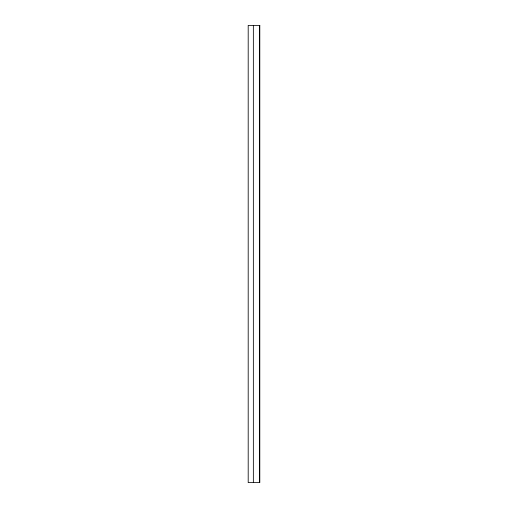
<?xml version="1.0" encoding="UTF-8"?>
<svg xmlns="http://www.w3.org/2000/svg" width="508" height="508" viewBox="0 0 508 508"><rect width="100%" height="100%" fill="white"/><g stroke="black" fill="none" stroke-linecap="round" stroke-linejoin="round"><path stroke-width="0.76" d="M259.48 25.4L259.48 482.6M253.352 25.4L253.352 482.6M259.804 25.4L248.196 25.4L248.196 482.6L259.804 482.6L259.804 25.4"/></g></svg>
